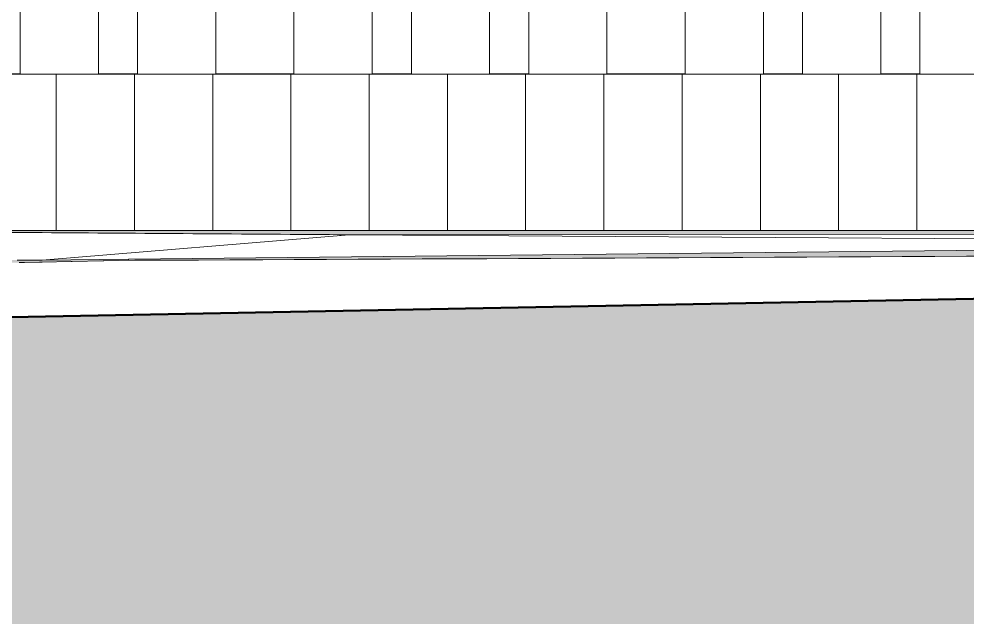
# Model space of a CAD drawing. Header units: millimetres. Extents: x -4612930 to -4329258, y -1064 to 30311.
# Drawn here: x -4574375 to -4559833, y -840 to 8447 of the extents above; entities that cross this region are included whole.
import ezdxf

# ---------------------------------------------------------------- set-up
doc = ezdxf.new("R2010")
doc.units = ezdxf.units.MM
doc.linetypes.add('AEC_Center', pattern=[24, 12, -4, 4, -4])
for name, color, linetype, lineweight in [('A-DETL', 90, 'Continuous', 18), ('A-DETL-GENF', 92, 'Continuous', 5), ('A-FLOR', 192, 'Continuous', 5), ('A-FLOR-FNSH', 192, 'Continuous', 15), ('A-FLOR-LEVL', 51, 'Continuous', 5), ('A-FLOR-PATT', 8, 'Continuous', 15), ('A-WALL', 113, 'Continuous', 5), ('A-WALL-PATT', 111, 'Continuous', 5), ('C-TOPO', 7, 'Continuous', 5)]:
    doc.layers.add(name, color=color, linetype=linetype, lineweight=lineweight)

msp = doc.modelspace()

# ---------------------------------------------------------------- hatches: boundary and pattern name
at = {"layer": 'A-DETL-GENF'}
msp.add_hatch(color=7, dxfattribs=at).paths.add_polyline_path([(-4600274, -840), (-4482440, -840), (-4482440, 4650), (-4488993, 4768), (-4490265, 4769), (-4497596, 4825), (-4506419, 4823), (-4518715, 4700), (-4521397, 4200), (-4526486, 3577), (-4531972, 3962), (-4533348, 4203), (-4539484, 4416), (-4544069, 4414), (-4552864, 4291), (-4563007, 4090), (-4574805, 3861), (-4583401, 3628), (-4589835, 3375), (-4595687, 2554), (-4600274, 2554), (-4600274, 1439)])
at = {"layer": 'A-FLOR'}
for points in [[(-4584766, 4607), (-4584336, 4612), (-4583924, 4622), (-4583613, 4617), (-4583243, 4616), (-4582839, 4620), (-4582167, 4631), (-4581806, 4631), (-4581402, 4635), (-4580916, 4643), (-4580605, 4652), (-4580319, 4660), (-4580252, 4660), (-4579715, 4655), (-4579319, 4655), (-4578939, 4658), (-4578871, 4659), (-4578207, 4670), (-4577912, 4674), (-4577425, 4675), (-4577013, 4680), (-4576400, 4690), (-4575936, 4700), (-4575419, 4699), (-4574958, 4700), (-4574403, 4706), (-4574017, 4713), (-4574017, 4745), (-4579656, 4753), (-4583474, 4733), (-4585479, 4718), (-4586471, 4707), (-4586567, 4703), (-4586565, 4662), (-4586463, 4653), (-4586355, 4647), (-4586199, 4642), (-4585967, 4643), (-4585847, 4644), (-4585647, 4629), (-4585464, 4619), (-4585210, 4612), (-4584967, 4607), (-4584776, 4607)], [(-4574017, 4713), (-4573347, 4728), (-4572697, 4741), (-4572697, 4759), (-4574017, 4745), (-4574017, 4724)]]:
    msp.add_hatch(color=256, dxfattribs=at).paths.add_polyline_path(points)
at = {"layer": 'A-FLOR-PATT', "lineweight": 5}
h = msp.add_hatch(color=256, dxfattribs=at)
h.paths.add_polyline_path([(-4549133, 4404), (-4549092, 4405), (-4549112, 4404)])
h.paths.add_polyline_path([(-4572697, 4741), (-4572506, 4744), (-4571736, 4746), (-4554566, 4831), (-4554032, 4957), (-4572697, 4759), (-4572697, 4743)])
at = {"layer": 'A-WALL'}
h = msp.add_hatch(color=256, dxfattribs=at)
h.paths.add_polyline_path([(-4578027, 5200), (-4578305, 5198), (-4578305, 5196), (-4578065, 5199)])
h.paths.add_polyline_path([(-4569309, 5135), (-4550065, 5155), (-4550065, 5200), (-4577777, 5198), (-4575419, 5178), (-4571232, 5148), (-4569435, 5136)])
at = {"layer": 'A-WALL-PATT'}
h = msp.add_hatch(dxfattribs=at)
h.set_pattern_fill('FP_2', color=256, style=0, pattern_type=2)
h.set_pattern_definition([(90, (-4536559.6, 7600), (-6000, 4e-13), [1200, -1200]), (90, (-4535359.6, 7600), (-6000, 4e-13), [1200, -1200]), (90, (-4534159.6, 7600), (-6000, 4e-13), [1200, -1200]), (90, (-4535359.6, 8800), (-6000, 4e-13), [1200, -1200]), (90, (-4534159.6, 8800), (-6000, 4e-13), [1200, -1200]), (180, (-4535359.6, 8800), (-3e-13, -2400), [1200, -4800]), (180, (-4534159.6, 10000), (-3e-13, -2400), [1200, -4800]), (90, (-4534159.6, 7600), (-6000, 4e-13), [1200, -1200]), (90, (-4532959.6, 7600), (-6000, 4e-13), [1200, -1200]), (90, (-4532359.6, 7600), (-6000, 4e-13), [1200, -1200]), (90, (-4532959.6, 8800), (-6000, 4e-13), [1200, -1200]), (90, (-4532359.6, 8800), (-6000, 4e-13), [1200, -1200]), (180, (-4532959.6, 8800), (-3e-13, -2400), [1200, -4800]), (180, (-4532359.6, 10000), (-3e-13, -2400), [600, -5400]), (90, (-4537159.6, 7600), (-6000, 4e-13), [1200, -1200]), (90, (-4536559.6, 7600), (-6000, 4e-13), [1200, -1200]), (90, (-4537159.6, 8800), (-6000, 4e-13), [1200, -1200]), (90, (-4536559.6, 8800), (-6000, 4e-13), [1200, -1200]), (180, (-4537159.6, 8800), (-3e-13, -2400), [1200, -4800]), (180, (-4536559.6, 10000), (-3e-13, -2400), [600, -5400]), (90, (-4536559.6, 7600), (-6000, 4e-13), [1200, -1200]), (90, (-4538359.6, 7600), (-6000, 4e-13), [1200, -1200])])
h.paths.add_polyline_path([(-4575659, 7600), (-4538559, 7600), (-4538559, 15543), (-4558305, 17271), (-4575659, 15752), (-4575659, 7706)])
h = msp.add_hatch(dxfattribs=at)
h.set_pattern_fill('FP_8', color=256, style=0, pattern_type=2)
h.set_pattern_definition([(90, (-4551004.6, 7600), (-1200, 7e-14), []), (180, (-4551004.6, 7600), (-3e-13, -2400), [])])
h.paths.add_polyline_path([(-4575659, 5200), (-4551005, 5200), (-4551005, 7600), (-4575659, 7600), (-4575659, 5206)])

# ---------------------------------------------------------------- linework, layer by layer
at = {"layer": 'A-DETL', "lineweight": 50}
for p, q in [((-4552607, 4296), (-4560005, 4148)), ((-4560005, 4148), (-4574502, 3869))]:
    msp.add_line(p, q, dxfattribs=at)
at = {"layer": 'A-FLOR'}
for p, q in [((-4575659, 5200), (-4550222, 5200)), ((-4569309, 5135), (-4574017, 4745)), ((-4569309, 5135), (-4549305, 5155)), ((-4569309, 5135), (-4550647, 5014)), ((-4572697, 4759), (-4574017, 4745))]:
    msp.add_line(p, q, dxfattribs=at)
msp.add_open_spline([(-4575574, 5179), (-4575074, 5175), (-4573829, 5166), (-4571722, 5151), (-4570114, 5140), (-4569309, 5135)], degree=3, knots=[-0.68, -0.68, -0.68, -0.68, -0.5, -0.25, 0, 0, 0, 0], dxfattribs=at)
msp.add_open_spline([(-4574017, 4745), (-4574146, 4745), (-4574274, 4745), (-4574403, 4746)], degree=3, dxfattribs=at)
at = {"layer": 'A-FLOR-FNSH', "color": 250, "lineweight": 13}
for p, q in [((-4554032, 4957), (-4572697, 4759)), ((-4572697, 4759), (-4572697, 4741))]:
    msp.add_line(p, q, dxfattribs=at)
at = {"layer": 'A-FLOR-LEVL', "linetype": 'AEC_Center'}
for p, q in [((-4612130, 7600), (-4477322, 7600)), ((-4612130, 5200), (-4477322, 5200))]:
    msp.add_line(p, q, dxfattribs=at)
at = {"layer": 'A-WALL'}
msp.add_line((-4575659, 7600), (-4536859, 7600), dxfattribs=at)
at = {"layer": 'C-TOPO'}
for p, q in [((-4560828, 4799), (-4561307, 4797)), ((-4560823, 4799), (-4560828, 4799)), ((-4560327, 4802), (-4560823, 4799)), ((-4560325, 4802), (-4560327, 4802)), ((-4559840, 4805), (-4560325, 4802)), ((-4559837, 4805), (-4559840, 4805)), ((-4559833, 4805), (-4559837, 4805)), ((-4559345, 4807), (-4559833, 4805)), ((-4574042, 4713), (-4574062, 4712)), ((-4573576, 4724), (-4574017, 4713)), ((-4573557, 4724), (-4573576, 4724)), ((-4573082, 4733), (-4573557, 4724)), ((-4573072, 4733), (-4573082, 4733)), ((-4572595, 4743), (-4573072, 4733)), ((-4572594, 4743), (-4572595, 4743)), ((-4572525, 4744), (-4572594, 4743)), ((-4572106, 4744), (-4572525, 4744)), ((-4571625, 4746), (-4572106, 4744)), ((-4571622, 4746), (-4571625, 4746)), ((-4571142, 4749), (-4571622, 4746)), ((-4571140, 4749), (-4571142, 4749)), ((-4571137, 4749), (-4571140, 4749)), ((-4570642, 4751), (-4571137, 4749)), ((-4570639, 4751), (-4570642, 4751)), ((-4570636, 4751), (-4570639, 4751)), ((-4570153, 4754), (-4570636, 4751)), ((-4570150, 4754), (-4570153, 4754)), ((-4569660, 4756), (-4570150, 4754)), ((-4569657, 4756), (-4569660, 4756)), ((-4569170, 4758), (-4569657, 4756)), ((-4569167, 4758), (-4569170, 4758)), ((-4569164, 4758), (-4569167, 4758)), ((-4568677, 4761), (-4569164, 4758)), ((-4568674, 4761), (-4568677, 4761)), ((-4568188, 4763), (-4568674, 4761)), ((-4568185, 4763), (-4568188, 4763)), ((-4568182, 4763), (-4568185, 4763)), ((-4567695, 4766), (-4568182, 4763)), ((-4567692, 4766), (-4567695, 4766)), ((-4567205, 4768), (-4567692, 4766)), ((-4567202, 4768), (-4567205, 4768)), ((-4567199, 4768), (-4567202, 4768)), ((-4566712, 4771), (-4567199, 4768)), ((-4566709, 4771), (-4566712, 4771)), ((-4566223, 4773), (-4566709, 4771)), ((-4566220, 4773), (-4566223, 4773)), ((-4566217, 4773), (-4566220, 4773)), ((-4565730, 4775), (-4566217, 4773)), ((-4565727, 4775), (-4565730, 4775)), ((-4565240, 4778), (-4565727, 4775)), ((-4565237, 4778), (-4565240, 4778)), ((-4564750, 4780), (-4565237, 4778)), ((-4564747, 4780), (-4564750, 4780)), ((-4564744, 4780), (-4564747, 4780)), ((-4564257, 4783), (-4564744, 4780)), ((-4564255, 4783), (-4564257, 4783)), ((-4563768, 4785), (-4564255, 4783)), ((-4563765, 4785), (-4563768, 4785)), ((-4563762, 4785), (-4563765, 4785)), ((-4563275, 4788), (-4563762, 4785)), ((-4563272, 4788), (-4563275, 4788)), ((-4562785, 4790), (-4563272, 4788)), ((-4562782, 4790), (-4562785, 4790)), ((-4562779, 4790), (-4562782, 4790)), ((-4562292, 4792), (-4562779, 4790)), ((-4562290, 4792), (-4562292, 4792)), ((-4561800, 4795), (-4562290, 4792)), ((-4561797, 4795), (-4561800, 4795)), ((-4561794, 4795), (-4561797, 4795)), ((-4561310, 4797), (-4561794, 4795)), ((-4561307, 4797), (-4561310, 4797))]:
    msp.add_line(p, q, dxfattribs=at)
at = {"layer": 'C-TOPO', "flags": 128}
msp.add_lwpolyline([(-4574062, 4712), (-4574292, 4708), (-4574369, 4707)], dxfattribs=at)
at = {"layer": 'C-TOPO'}
msp.add_ellipse((-4574059, 7230), major_axis=(12645, 310), ratio=0.19902, start_param=4.70882, end_param=4.710804, dxfattribs=at)

doc.saveas('drawing.dxf')
